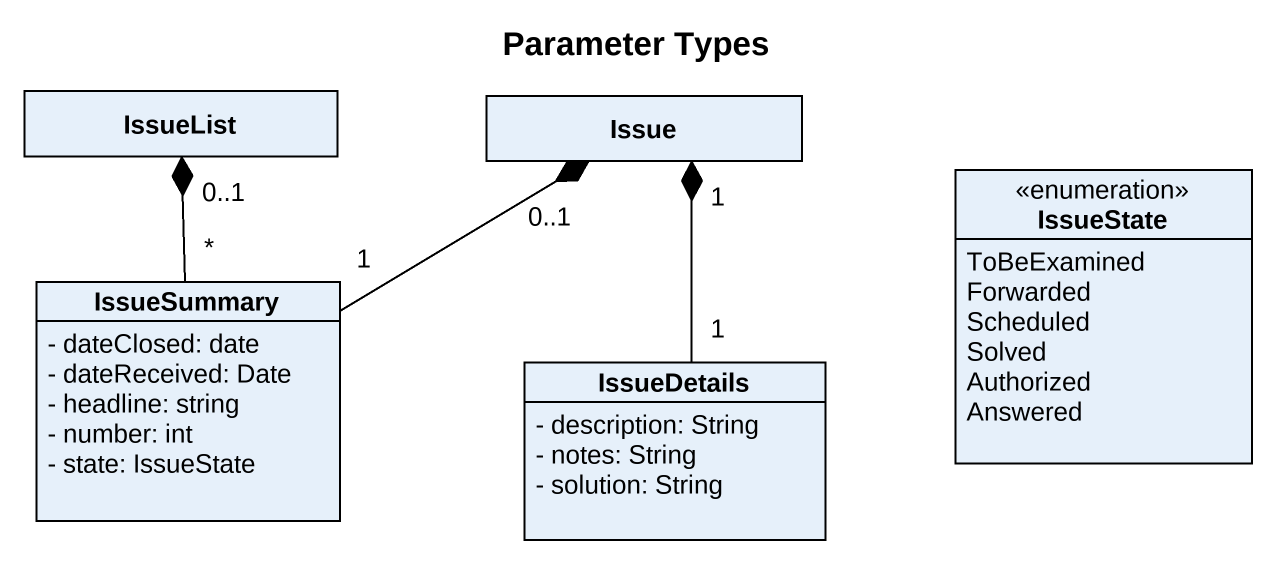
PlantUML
@startuml
title Parameter Types
hide circle
hide empty members
skinparam classAttributeIconSize 0
class IssueList
class Issue
enum IssueState {
  ToBeExamined
  Forwarded
  Scheduled
  Solved
  Authorized
  Answered
}
class IssueSummary {
  - dateClosed: date
  - dateReceived: Date
  - headline: string
  - number: int
  - state: IssueState
}
class IssueDetails {
  - description: String
  - notes: String
  - solution: String
}
IssueSummary "*" -up-* "0..1" IssueList
IssueSummary "1" -right-* "0..1" Issue
IssueDetails "1" -up-* "1" Issue
@enduml
